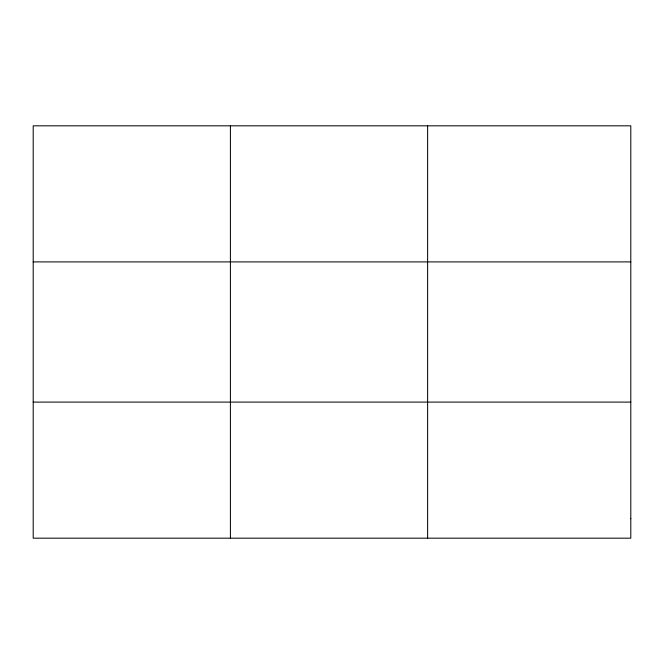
<?xml version="1.0" encoding="UTF-8"?>
<svg xmlns="http://www.w3.org/2000/svg" width="664" height="664" viewBox="0 0 664 664"><rect width="100%" height="100%" fill="white"/><g stroke="black" fill="none" stroke-linecap="round" stroke-linejoin="round"><path stroke-width="1" d="M230.408 125.828L230.408 538.172M427.616 125.828L427.616 538.172M33.2 261.898L630.8 261.898M33.2 402.102L630.8 402.102M630.8 518.733L630.8 538.172L33.2 538.172L33.2 125.828L630.8 125.828L630.8 518.733"/></g></svg>
